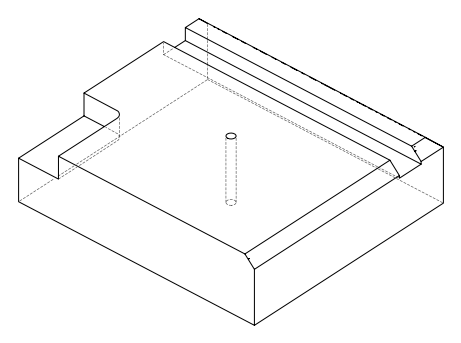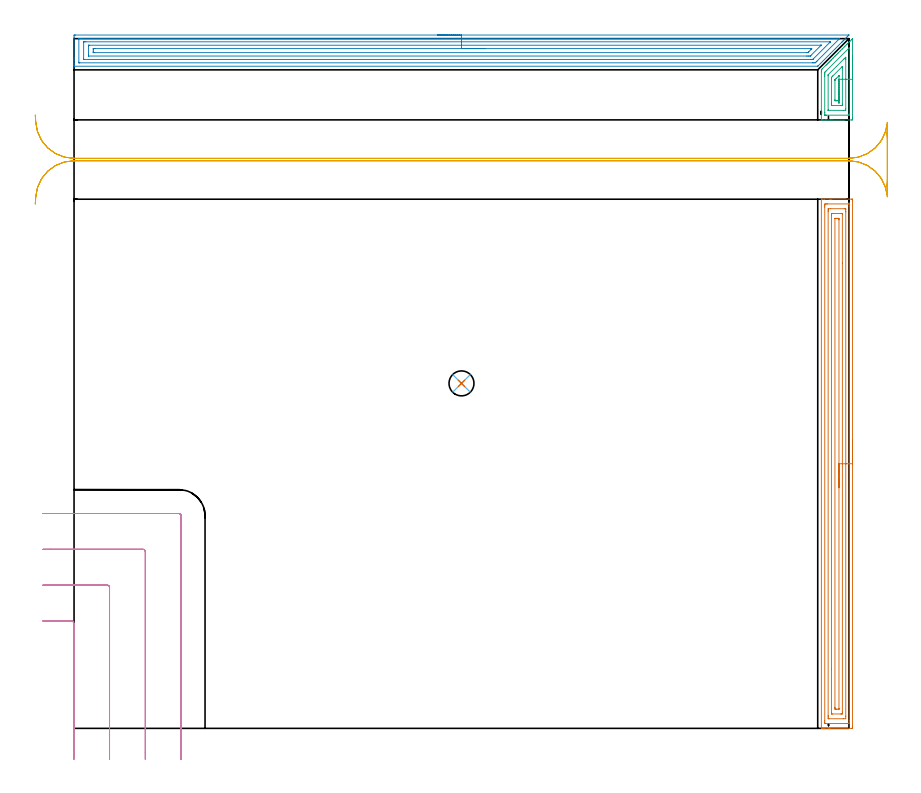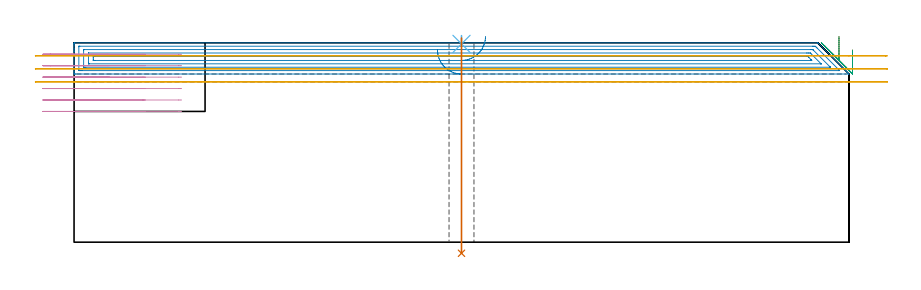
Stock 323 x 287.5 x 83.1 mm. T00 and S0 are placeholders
(PLAN: 7 operations, 4 tool changes, 34.6 min)
(1 AREA_MILL | FG_CHAMFER_SURFACE | UGT0205_001 | 9.08 min | 19210 mm3)
(2 AREA_MILL_1 | FG_CHAMFER_SURFACE_1 | UGT0205_001 | 12.92 min | 27302 mm3)
(3 AREA_MILL_2 | FG_CHAMFER_SURFACE_2 | UGT0205_001 | 1.36 min | 2707 mm3)
(4 MILL_CORNER_NOTCH_RECTANGULAR | CORNER_NOTCH_RECTANGULAR | UGT0201_135 | Follow Part, ap 4.975, ae 75% | 6.13 min | 154647 mm3)
(5 MILL_RECTANGULAR_SLOT | SLOT_RECTANGULAR | UGT0201_004 | Follow Part, ap 8, ae 75% | 4.69 min | 172614 mm3)
(6 SPOT_DRILL | STEP1HOLE | NXT0321_9005460120000 | 0.03 min | 21 mm3)
(7 DRILL_THROUGH_HOLE_INTO_CENTER | STEP1HOLE | UGT0301_499 | 0.36 min | 7079 mm3)
(TOOL UGT0205_001 | Chamfer Mill 20 x 3 x 45 deg. | D20 FL50 Z2)
(TOOL UGT0201_135 | Carbide End Mill 19.9 | D19.9 FL30 Z4)
(TOOL UGT0201_004 | End Mill 32 mm | D32 FL53 Z6)
(TOOL NXT0321_9005460120000 | NC Spot Drill, 142deg, 12mm, Carbide, Uncoated | D12 PA142 FL30 Z2)
(TOOL UGT0301_499 | Carbide Drill 10.4 mm | D10.4 PA118 FL87 Z2)
(OP 1 AREA_MILL)
G17 G21 G94 G90
T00 M6
G54
G17 G0 G90 X324.5 Y120.3 S1061 M3
G43 Z93.1 H0
Z80.1
G94 G1 Y120.262 Z79.229 F250.
Y120.148 Z78.364
Y119.959 Z77.512
Y119.697 Z76.68
Y119.363 Z75.874
Y118.96 Z75.1
Y118.492 Z74.364
Y117.96 Z73.672
Y117.371 Z73.029
Y116.728 Z72.44
Y116.036 Z71.909
Y115.3 Z71.44
Y114.526 Z71.037
Y113.72 Z70.703
Y112.888 Z70.441
Y112.036 Z70.252
Y111.172 Z70.138
Y110.3 Z70.1
Y1.112
X324.499 Y0.598 Z70.101
X324.496 Y0.225 Z70.102
X324.492 Y0.01 Z70.105
X324.13 Y0. Z70.468
X315.373 Z79.222
X314.795 Z79.802
X314.497 Z80.099
X312.746 Z81.849
X312.151 Z82.448
X311.87 Z82.729
X311.752 Z82.847
X311.625 Y0.001 Z82.967
X311.588 Y0.003 Z83.004
X311.502 Y0.01 Z83.088
X311.5 Y0.152 Z83.1
Y220.448
X311.495 Y220.588 Z83.095
X311.497 Y220.598 Z83.093
X311.509 Y220.599 Z83.081
X311.626 Y220.6 Z82.967
X311.752 Z82.847
X312.151 Z82.448
X312.746 Z81.849
X314.795 Z79.802
X315.373 Z79.222
X315.832 Z78.763
X324.13 Z70.468
X324.422 Y220.596 Z70.175
X324.492 Y220.59 Z70.105
X324.499 Y220.518 Z70.099
X324.5 Y220.002 Z70.1
Y110.3
X323.086 Z71.514
Y3.273
X323.085 Y2.554 Z71.515
X323.083 Y2.381 Z71.517
X323.079 Y2.031 Z71.521
X322.743 Y2.009 Z71.857
X322.378 Y2.004 Z72.222
X321.877 Y2. Z72.723
X313.12 Z81.48
X312.971 Y2.003 Z81.629
X312.945 Y2.005 Z81.655
X312.923 Y2.009 Z81.677
X312.921 Y2.042 Z81.679
X312.916 Y2.208 Z81.684
X312.915 Y2.381 Z81.685
X312.914 Y3.102 Z81.686
Y217.327
X312.915 Y218.046 Z81.685
X312.917 Y218.219 Z81.683
X312.921 Y218.569 Z81.679
X313.257 Y218.591 Z81.343
X313.622 Y218.596 Z80.978
X314.123 Y218.6 Z80.477
X322.88 Z71.72
X323.029 Y218.597 Z71.571
X323.055 Y218.595 Z71.545
X323.077 Y218.591 Z71.523
X323.079 Y218.558 Z71.521
X323.084 Y218.392 Z71.516
X323.085 Y218.219 Z71.515
X323.086 Y217.498 Z71.514
Y110.3
X321.671 Z72.929
Y5.057
X321.67 Y4.886 Z72.93
X321.664 Y4.165 Z72.936
X321.658 Y4.007 Z72.942
X320.627 Y4. Z73.973
X314.658 Y4.001 Z79.942
X314.497 Y4.005 Z80.103
X314.342 Y4.01 Z80.258
X314.335 Y4.165 Z80.265
X314.332 Y4.334 Z80.268
X314.329 Y5.057 Z80.271
X314.328 Y5.229 Z80.272
X314.329 Y215.543 Z80.271
Y215.714
X314.335 Y216.435 Z80.265
X314.342 Y216.593 Z80.258
X315.373 Y216.6 Z79.227
X321.342 Y216.599 Z73.258
X321.503 Y216.595 Z73.097
X321.658 Y216.59 Z72.942
X321.664 Y216.435 Z72.936
X321.668 Y216.266 Z72.932
X321.671 Y215.543 Z72.929
Y215.371
Y110.3
X320.257 Z74.343
Y6.841
X320.256 Y6.327 Z74.344
X320.253 Y6.154 Z74.347
X320.251 Y6.025 Z74.349
X320.164 Y6.01 Z74.436
X319.751 Y6.001 Z74.849
X319.701 Y6. Z74.899
X316.198 Z78.402
X315.84 Y6.008 Z78.76
X315.756 Y6.01 Z78.844
X315.75 Y6.063 Z78.85
X315.747 Y6.124 Z78.853
X315.744 Y6.463 Z78.856
X315.743 Y24.621 Z78.857
Y213.759
X315.744 Y214.273 Z78.856
X315.747 Y214.446 Z78.853
X315.749 Y214.575 Z78.851
X315.836 Y214.59 Z78.764
X316.249 Y214.599 Z78.351
X316.299 Y214.6 Z78.301
X319.802 Z74.798
X320.16 Y214.593 Z74.44
X320.244 Y214.59 Z74.356
X320.25 Y214.537 Z74.35
X320.253 Y214.476 Z74.347
X320.256 Y214.137 Z74.344
X320.257 Y193.942 Z74.343
Y110.3
X318.843 Z75.757
X318.842 Y8.195 Z75.758
X318.841 Y8.088 Z75.759
X318.839 Y8.035 Z75.761
X318.837 Y8.016 Z75.763
X318.817 Y8.01 Z75.783
X318.61 Y8.003 Z75.99
X318. Y8.001 Z76.6
X317.737 Z76.863
X317.278 Y8.007 Z77.322
X317.173 Y8.01 Z77.427
X317.164 Y8.191 Z77.436
X317.157 Y8.591 Z77.443
Y8.625
X317.158 Y212.405 Z77.442
X317.159 Y212.512 Z77.441
X317.161 Y212.565 Z77.439
X317.163 Y212.584 Z77.437
X317.183 Y212.59 Z77.417
X317.39 Y212.597 Z77.21
X318. Y212.599 Z76.6
X318.263 Z76.337
X318.722 Y212.593 Z75.878
X318.827 Y212.59 Z75.773
X318.836 Y212.409 Z75.764
X318.843 Y212.009 Z75.757
Y211.975
Y110.3
Y109.428 Z75.795
Y108.564 Z75.909
Y107.712 Z76.098
Y106.88 Z76.36
Y106.074 Z76.694
Y105.3 Z77.097
Y104.564 Z77.565
Y103.872 Z78.096
Y103.229 Z78.686
Y102.64 Z79.329
Y102.108 Z80.021
Y101.64 Z80.757
Y101.237 Z81.531
Y100.903 Z82.337
Y100.641 Z83.169
Y100.452 Z84.02
Y100.338 Z84.885
Y100.3 Z85.757
G0 Z93.1
M5
M2
(OP 2 AREA_MILL_1)
G17 G21 G94 G90
T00 M6
G54
G17 G0 G90 X151.5 Y289. S1061 M3
G43 Z93.1 H0
Z80.1
G94 G1 X151.538 Z79.228 F250.
X151.652 Z78.364
X151.841 Z77.512
X152.103 Z76.68
X152.437 Z75.874
X152.84 Z75.1
X153.308 Z74.364
X153.84 Z73.672
X154.429 Z73.029
X155.072 Z72.44
X155.764 Z71.908
X156.5 Z71.44
X157.274 Z71.037
X158.08 Z70.703
X158.912 Z70.441
X159.764 Z70.252
X160.628 Z70.138
X161.5 Z70.1
X322.972 Y288.999 Z70.099
X322.983 Y288.994 Z70.103
X322.972 Y288.975 Z70.123
X322.857 Y288.856 Z70.242
X322.376 Y288.376 Z70.723
X322.194 Y288.192 Z70.904
X321.681 Y287.681 Z71.419
X321.483 Y287.482 Z71.616
X321.319 Y287.316 Z71.779
X321.159 Y287.157 Z71.94
X321.036 Y287.035 Z72.063
X320.881 Y286.878 Z72.217
X320.729 Y286.728 Z72.369
X320.589 Y286.588 Z72.51
X320.443 Y286.44 Z72.655
X320.3 Y286.299 Z72.798
X320.142 Y286.141 Z72.957
X320.005 Y286.003 Z73.093
X315.226 Y281.226 Z77.874
X310.311 Y276.31 Z82.789
X310.08 Y276.082 Z83.015
X309.995 Y276.003 Z83.089
X309.864 Y276. Z83.1
X0.177
X0.01 Y276.002 Z83.088
X0.003 Y276.144 Z82.949
X0. Y276.293 Z82.806
Y276.553 Z82.547
Y277.246 Z81.849
Y278.468 Z80.629
Y278.997 Z80.097
Y279.608 Z79.487
X0.001 Y288.019 Z71.078
X0.006 Y288.63 Z70.468
X0.01 Y288.993 Z70.105
X0.249 Y288.996 Z70.102
X0.624 Y289. Z70.1
X161.5
Y287.586 Z71.514
X318.623 Y287.585 Z71.515
X318.801 Y287.584 Z71.516
X318.978 Y287.581 Z71.519
X319.113 Y287.575 Z71.525
X319.052 Y287.509 Z71.591
X318.904 Y287.356 Z71.744
X318.801 Y287.251 Z71.849
X318.613 Y287.063 Z72.037
X309.672 Y278.122 Z80.978
X309.323 Y277.776 Z81.324
X308.97 Y277.426 Z81.674
X308.791 Y277.421 Z81.679
X308.076 Y277.415 Z81.685
X307.904
X2.411
X2.238 Y277.416 Z81.684
X2.057 Y277.42 Z81.68
X2.018 Y277.421 Z81.679
X2.01 Y277.443 Z81.657
X2.007 Y277.475 Z81.625
X2.001 Y277.648 Z81.452
Y287.281 Z71.819
X2.004 Y287.415 Z71.685
X2.01 Y287.523 Z71.577
X2.015 Y287.579 Z71.521
X2.051 Y287.58 Z71.52
X2.411 Y287.584 Z71.516
X2.583 Y287.585 Z71.515
X3.305 Y287.586 Z71.514
X161.5
Y286.172 Z72.928
X315.054 Y286.171 Z72.929
X315.117
X315.226 Y286.167 Z72.933
X315.247 Y286.165 Z72.935
X315.239 Y286.147 Z72.953
X315.226 Y286.127 Z72.973
X315.164 Y286.063 Z73.037
X315.104 Y286.003 Z73.097
X308.076 Y278.975 Z80.125
X307.975 Y278.881 Z80.219
X307.933 Y278.844 Z80.256
X307.894 Y278.835 Z80.265
X307.715 Y278.832 Z80.268
X307.354 Y278.829 Z80.271
X307.182
X4.371
X4.199 Y278.83 Z80.27
X4.028 Y278.833 Z80.267
X4.012 Y278.835 Z80.265
X4.008 Y278.847 Z80.253
X4.003 Y278.881 Z80.219
X4.001 Y278.932 Z80.168
X4. Y278.997 Z80.103
X4.001 Y286.003 Z73.097
X4.003 Y286.1 Z73.
X4.007 Y286.148 Z72.952
X4.011 Y286.165 Z72.935
X4.031 Y286.167 Z72.933
X4.199 Y286.17 Z72.93
X4.92 Y286.171 Z72.929
X161.5 Y286.172 Z72.928
Y284.757 Z74.343
X311.273
X311.343 Y284.756 Z74.344
X311.388 Y284.754 Z74.346
X311.396 Y284.752 Z74.348
Y284.751 Z74.349
X311.383 Y284.735 Z74.365
X311.34 Y284.69 Z74.41
X311.273 Y284.622 Z74.478
X307.182 Y280.532 Z78.568
X306.954 Y280.312 Z78.788
X306.892 Y280.253 Z78.847
X306.798 Y280.249 Z78.851
X306.289 Y280.245 Z78.855
X305.911 Y280.243 Z78.857
X305.395
X6.145
X6.087 Y280.244 Z78.856
X6.026 Y280.247 Z78.853
X6.01 Y280.249 Z78.851
X6.007 Y280.269 Z78.831
X6.004 Y280.32 Z78.78
X6. Y280.735 Z78.365
Y284.238 Z74.862
Y284.251 Z74.849
X6.007 Y284.682 Z74.418
X6.01 Y284.735 Z74.365
X6.018 Y284.751 Z74.349
X6.054 Y284.752 Z74.348
X6.192 Y284.755 Z74.345
X6.364 Y284.757 Z74.343
X161.5
Y283.343 Z75.757
X307.216
X307.518 Y283.336 Z75.764
X307.483 Y283.294 Z75.806
X307.38 Y283.182 Z75.918
X307.269 Y283.067 Z76.033
X307.182 Y282.98 Z76.12
X306.289 Y282.087 Z77.013
X306.055 Y281.853 Z77.247
X305.96 Y281.76 Z77.34
X305.9 Y281.704 Z77.396
X305.866 Y281.676 Z77.424
X305.823 Y281.664 Z77.436
X305.395 Y281.657 Z77.443
X305.362
X8.634
X8.23 Y281.659 Z77.441
X8.029 Y281.662 Z77.438
X8.012 Y281.664 Z77.436
X8.007 Y281.679 Z77.421
X8.002 Y281.715 Z77.385
X8.001 Y281.767 Z77.333
X8. Y282.278 Z76.822
Y283.154 Z75.946
X8.002 Y283.247 Z75.853
X8.006 Y283.305 Z75.795
X8.01 Y283.332 Z75.768
X8.025 Y283.336 Z75.764
X8.237 Y283.34 Z75.76
X8.668 Y283.343 Z75.757
X8.701
X161.5
X162.372 Z75.795
X163.236 Z75.909
X164.088 Z76.098
X164.92 Z76.36
X165.726 Z76.694
X166.5 Z77.097
X167.236 Z77.565
X167.928 Z78.096
X168.571 Z78.686
X169.16 Z79.329
X169.692 Z80.021
X170.16 Z80.757
X170.563 Z81.531
X170.897 Z82.337
X171.159 Z83.169
X171.348 Z84.02
X171.462 Z84.885
X171.5 Z85.757
G0 Z93.1
M5
M2
(OP 3 AREA_MILL_2)
G17 G21 G94 G90
T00 M6
G54
G17 G0 G90 X324.5 Y280.55 S1061 M3
G43 Z93.1 H0
Z80.1
G94 G1 Y280.512 Z79.228 F250.
Y280.398 Z78.364
Y280.209 Z77.512
Y279.947 Z76.68
Y279.613 Z75.874
Y279.21 Z75.1
Y278.741 Z74.364
Y278.21 Z73.672
Y277.621 Z73.029
Y276.978 Z72.44
Y276.286 Z71.909
Y275.55 Z71.44
Y274.776 Z71.037
Y273.97 Z70.703
Y273.138 Z70.441
Y272.286 Z70.252
Y271.421 Z70.138
Y270.55 Z70.1
Y254.646
X324.499 Y254.134 Z70.101
X324.495 Y253.764 Z70.102
X324.491 Y253.61 Z70.105
X324.13 Y253.6 Z70.467
X316.249 Z78.345
X315.551 Z79.047
X315.373 Z79.225
X313.622 Z80.975
X313.265 Z81.334
X312.227 Z82.372
X311.87 Z82.728
X311.65 Z82.948
X311.59 Z83.004
X311.574 Y253.601 Z83.019
X311.503 Y253.61 Z83.089
X311.5 Y253.69 Z83.1
Y273.656
X311.507 Y274.501 Z83.093
X311.545 Y274.543 Z83.054
X311.87 Y274.872 Z82.727
X313.487 Y276.488 Z81.111
X313.622 Y276.624 Z80.974
X313.76 Y276.761 Z80.837
X313.919 Y276.92 Z80.679
X314.059 Y277.061 Z80.536
X314.204 Y277.205 Z80.394
X314.351 Y277.352 Z80.247
X314.497 Y277.499 Z80.098
X314.648 Y277.649 Z79.95
X314.783 Y277.784 Z79.815
X314.935 Y277.937 Z79.66
X315.091 Y278.092 Z79.506
X315.215 Y278.216 Z79.383
X315.373 Y278.375 Z79.222
X315.535 Y278.536 Z79.063
X315.647 Y278.648 Z78.951
X315.811 Y278.813 Z78.784
X316.331 Y279.331 Z78.268
X316.571 Y279.571 Z78.028
X316.686 Y279.688 Z77.91
X317.015 Y280.015 Z77.585
X317.243 Y280.243 Z77.357
X317.458 Y280.459 Z77.14
X317.562 Y280.564 Z77.034
X318. Y281. Z76.599
X318.438 Y281.439 Z76.158
X318.641 Y281.642 Z75.958
X318.699 Y281.699 Z75.9
X319.313 Y282.315 Z75.283
X319.541 Y282.541 Z75.058
X320.189 Y283.191 Z74.407
X320.384 Y283.384 Z74.216
X320.417 Y283.416 Z74.183
X321.065 Y284.066 Z73.532
X321.226 Y284.226 Z73.374
X321.304 Y284.304 Z73.296
X321.94 Y284.941 Z72.657
X322.069 Y285.069 Z72.531
X322.191 Y285.191 Z72.409
X322.378 Y285.379 Z72.219
X322.486 Y285.487 Z72.112
X323.078 Y286.078 Z71.521
X323.254 Y286.255 Z71.343
X323.373 Y286.374 Z71.224
X323.966 Y286.966 Z70.634
X324.13 Y287.131 Z70.467
X324.261 Y287.262 Z70.336
X324.492 Y287.489 Z70.106
X324.495 Y287.46 Z70.104
X324.5 Y287.262 Z70.1
Y270.55
X323.086 Z71.514
X323.085 Y256.079 Z71.515
X323.084 Y255.909 Z71.516
X323.081 Y255.73 Z71.519
X323.079 Y255.642 Z71.521
X323.07 Y255.61 Z71.53
X322.987 Y255.607 Z71.613
X322.682 Y255.601 Z71.918
X313.622 Z80.978
X313.047 Y255.604 Z81.553
X312.958 Y255.61 Z81.642
X312.921 Y255.619 Z81.679
X312.918 Y255.735 Z81.682
X312.916 Y255.909 Z81.684
X312.914 Y256.625 Z81.686
Y256.796
Y271.881
X312.916 Y272.596 Z81.684
X312.918 Y272.768 Z81.682
X312.93 Y273.469 Z81.67
X313.109 Y273.656 Z81.491
X313.366 Y273.915 Z81.234
X313.622 Y274.172 Z80.978
X322.866 Y283.416 Z71.734
X322.932 Y283.481 Z71.668
X323.066 Y283.607 Z71.534
X323.076 Y283.615 Z71.524
X323.08 Y283.593 Z71.52
X323.084 Y283.416 Z71.516
X323.085 Y283.214 Z71.515
X323.086 Y270.55 Z71.514
X321.672 Z72.929
X321.671 Y258.4
X321.664 Y257.683 Z72.936
X321.66 Y257.609 Z72.94
X321.582 Y257.602 Z73.018
X321.503 Y257.601 Z73.097
X320.709 Y257.6 Z73.891
X314.497 Y257.601 Z80.103
X314.415 Y257.603 Z80.185
X314.361 Y257.609 Z80.239
X314.334 Y257.615 Z80.266
X314.333 Y257.628 Z80.267
X314.33 Y257.683 Z80.27
X314.329 Y257.854 Z80.271
Y272.052
X314.33 Y272.223 Z80.27
X314.332 Y272.337 Z80.268
X314.335 Y272.424 Z80.265
X314.359 Y272.45 Z80.241
X314.497 Y272.597 Z80.103
X317.773 Y275.874 Z76.827
X320.879 Y278.98 Z73.721
X321.194 Y279.293 Z73.406
X321.503 Y279.597 Z73.097
X321.64 Y279.728 Z72.96
X321.665 Y279.711 Z72.935
X321.668 Y279.7 Z72.932
X321.671 Y278.98 Z72.929
Y278.808
X321.672 Y270.55
X320.257 Z74.343
Y260.345
X320.255 Y259.835 Z74.345
X320.252 Y259.662 Z74.348
X320.25 Y259.61 Z74.35
X320.211 Y259.607 Z74.389
X320.119 Y259.604 Z74.481
X319.751 Y259.6 Z74.849
X319.611 Z74.989
X316.107 Y259.601 Z78.493
X315.861 Y259.61 Z78.739
X315.749 Y259.616 Z78.851
X315.748 Y259.677 Z78.852
X315.744 Y259.969 Z78.856
X315.743 Y260.345 Z78.857
Y260.858
Y270.619
X315.745 Y270.994 Z78.855
X315.747 Y271.25 Z78.853
X315.75 Y271.374 Z78.85
X315.804 Y271.444 Z78.796
X316.23 Y271.881 Z78.37
X316.249 Y271.9 Z78.351
X319.963 Y275.613 Z74.637
X320.208 Y275.854 Z74.392
X320.23 Y275.872 Z74.37
X320.251 Y275.886 Z74.349
X320.253 Y275.862 Z74.347
X320.255 Y275.807 Z74.345
X320.257 Y275.43 Z74.343
Y275.272
Y270.55
X318.843 Z75.757
X318.842 Y261.693 Z75.758
X318.841 Y261.64 Z75.759
X318.839 Y261.615 Z75.761
X318.837 Y261.61 Z75.763
X318.821 Y261.607 Z75.779
X318.684 Y261.602 Z75.916
X318.513 Y261.6 Z76.087
X318. Z76.6
X317.637 Z76.963
X317.288 Y261.603 Z77.312
X317.227 Y261.605 Z77.373
X317.165 Y261.61 Z77.435
X317.157 Y262.12 Z77.443
Y270.073
X317.158 Y270.106 Z77.442
X317.164 Y270.318 Z77.436
X317.174 Y270.364 Z77.426
X317.209 Y270.403 Z77.391
X317.274 Y270.472 Z77.326
X317.456 Y270.657 Z77.144
X317.792 Y270.994 Z76.808
X318.679 Y271.881 Z75.921
X318.723 Y271.925 Z75.877
X318.779 Y271.979 Z75.821
X318.818 Y272.013 Z75.782
X318.825 Y272.016 Z75.775
X318.836 Z75.764
X318.842 Y271.915 Z75.758
X318.843 Y271.881 Z75.757
Y270.55
Y269.678 Z75.795
Y268.813 Z75.909
Y267.962 Z76.098
Y267.13 Z76.36
Y266.324 Z76.694
Y265.55 Z77.097
Y264.814 Z77.565
Y264.122 Z78.096
Y263.479 Z78.686
Y262.889 Z79.329
Y262.358 Z80.021
Y261.89 Z80.757
Y261.487 Z81.531
Y261.153 Z82.337
Y260.891 Z83.169
Y260.702 Z84.02
Y260.588 Z84.885
Y260.55 Z85.757
G0 Z93.1
M5
M2
(OP 4 MILL_CORNER_NOTCH_RECTANGULAR)
G17 G21 G94 G90
T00 M6
G54
G17 G0 G90 X-0.125 Y-12.949 S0 M3
G43 Z93.1 H0
Z78.333
G94 G1 Y-9.949 F250.
Y43.785 F500.
G3 X-1.115 Y44.775 R0.995
G1 X-9.95
X-12.95 F250.
G0 Z93.1
X14.8 Y-12.95
Z78.333
G1 Y-9.95
Y58.71 F500.
G3 X13.81 Y59.7 R0.995
G1 X-9.95
X-12.95 F250.
G0 Z93.1
X29.725 Y-12.95
Z78.333
G1 Y-9.95
Y73.634 F500.
G3 X28.734 Y74.625 R0.995
G1 X-9.95
X-12.95 F250.
G0 Z93.1
X44.65 Y-12.95
Z78.333
G1 Y-9.95
Y88.559 F500.
G3 X43.659 Y89.55 R0.995
G1 X-9.95
X-12.95 F250.
G0 Z93.1
X-0.125 Y-12.949
Z73.567
G1 Y-9.949
Y43.785 F500.
G3 X-1.115 Y44.775 R0.995
G1 X-9.95
X-12.95 F250.
G0 Z93.1
X14.8 Y-12.95
Z73.567
G1 Y-9.95
Y58.71 F500.
G3 X13.81 Y59.7 R0.995
G1 X-9.95
X-12.95 F250.
G0 Z93.1
X29.725 Y-12.95
Z73.567
G1 Y-9.95
Y73.634 F500.
G3 X28.735 Y74.625 R0.995
G1 X-9.95
X-12.95 F250.
G0 Z93.1
X44.65 Y-12.95
Z73.567
G1 Y-9.95
Y88.559 F500.
G3 X43.659 Y89.55 R0.995
G1 X-9.95
X-12.95 F250.
G0 Z93.1
X-0.125 Y-12.949
Z68.8
G1 Y-9.949
Y43.785 F500.
G3 X-1.115 Y44.775 R0.995
G1 X-9.95
X-12.95 F250.
G0 Z93.1
X14.8 Y-12.95
Z68.8
G1 Y-9.95
Y58.71 F500.
G3 X13.81 Y59.7 R0.995
G1 X-9.95
X-12.95 F250.
G0 Z93.1
X29.725 Y-12.95
Z68.8
G1 Y-9.95
Y73.634 F500.
G3 X28.734 Y74.625 R0.995
G1 X-9.95
X-12.95 F250.
G0 Z93.1
X44.65 Y-12.95
Z68.8
G1 Y-9.95
Y88.559 F500.
G3 X43.659 Y89.55 R0.995
G1 X-9.95
X-12.95 F250.
G0 Z93.1
X-0.125 Y-12.949
Z64.033
G1 Y-9.949
Y43.785 F500.
G3 X-1.115 Y44.775 R0.995
G1 X-9.95
X-12.95 F250.
G0 Z93.1
X14.8 Y-12.95
Z64.033
G1 Y-9.95
Y58.71 F500.
G3 X13.81 Y59.7 R0.995
G1 X-9.95
X-12.95 F250.
G0 Z93.1
X29.725 Y-12.95
Z64.033
G1 Y-9.95
Y73.634 F500.
G3 X28.734 Y74.625 R0.995
G1 X-9.95
X-12.95 F250.
G0 Z93.1
X44.65 Y-12.95
Z64.033
G1 Y-9.95
Y88.559 F500.
G3 X43.659 Y89.55 R0.995
G1 X-9.95
X-12.95 F250.
G0 Z93.1
X-0.125 Y-12.949
Z59.267
G1 Y-9.949
Y43.785 F500.
G3 X-1.115 Y44.775 R0.995
G1 X-9.95
X-12.95 F250.
G0 Z93.1
X14.8 Y-12.95
Z59.267
G1 Y-9.95
Y58.71 F500.
G3 X13.81 Y59.7 R0.995
G1 X-9.95
X-12.95 F250.
G0 Z93.1
X29.725 Y-12.95
Z59.267
G1 Y-9.95
Y73.634 F500.
G3 X28.734 Y74.625 R0.995
G1 X-9.95
X-12.95 F250.
G0 Z93.1
X44.65 Y-12.95
Z59.267
G1 Y-9.95
Y88.559 F500.
G3 X43.659 Y89.55 R0.995
G1 X-9.95
X-12.95 F250.
G0 Z93.1
X-0.125 Y-12.949
Z54.5
G1 Y-9.949
Y43.785 F500.
G3 X-1.115 Y44.775 R0.995
G1 X-9.95
X-12.95 F250.
G0 Z93.1
X14.8 Y-12.95
Z54.5
G1 Y-9.95
Y58.71 F500.
G3 X13.81 Y59.7 R0.995
G1 X-9.95
X-12.95 F250.
G0 Z93.1
X29.725 Y-12.95
Z54.5
G1 Y-9.95
Y73.634 F500.
G3 X28.734 Y74.625 R0.995
G1 X-9.95
X-12.95 F250.
G0 Z93.1
X44.65 Y-12.95
Z54.5
G1 Y-9.95
Y88.559 F500.
G3 X43.659 Y89.55 R0.995
G1 X-9.95
X-12.95 F250.
G0 Z93.1
M5
M2
(OP 5 MILL_RECTANGULAR_SLOT)
G17 G21 G94 G90
T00 M6
G54
G17 G0 G90 X-16.154 Y218.585 S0 M3
G43 Z93.1 H0
Z77.667
G94 G1 X-15.97 Y221.579 F250.
G2 X0. Y236.6 R16. F500.
G1 X323.
G2 X338.347 Y225.126 R16.
G1 X338.375 Y225.117
G3 X339. Y229.544 R16.
G1 Y244.655
G3 X338.375 Y249.082 R16.
G1 X338.347 Y249.074
G2 X323. Y237.6 R16.
G1 X0.
G2 X-15.97 Y252.621 R16.
G1 X-16.154 Y255.615 F250.
G0 Y218.585 Z72.233
G1 X-15.97 Y221.579
G2 X0. Y236.6 R16. F500.
G1 X323.
G2 X338.898 Y222.407 R16.
G1 X338.928 Y222.404
G3 X339. Y223.925 R16.
G1 Y250.247
G3 X338.926 Y251.783 R16.
G1 X338.896 Y251.78
G2 X323. Y237.6 R16.
G1 X0.
G2 X-15.97 Y252.621 R16.
G1 X-16.154 Y255.615 F250.
G0 Y218.585 Z66.8
G1 X-15.97 Y221.579
G2 X0. Y236.6 R16. F500.
G1 X323.
G2 X338.97 Y221.579 R16.
G1 X339.
Y252.621
X338.97
G2 X323. Y237.6 R16.
G1 X0.
G2 X-15.97 Y252.621 R16.
G1 X-16.154 Y255.615 F250.
G0 Z93.1
M5
M2
(OP 6 SPOT_DRILL)
G17 G21 G94 G90
T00 M6
G54
G17 G0 G90 X161.5 Y143.8 S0 M3
G43 Z93.1 H0
G94 G81 G98 Z82.652 F250. R86.1
G80
M5
M2
(OP 7 DRILL_THROUGH_HOLE_INTO_CENTER)
G17 G21 G94 G90
T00 M6
G54
G17 G0 G90 X161.5 Y143.8 S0 M3
G43 Z93.1 H0
G94 G73 G98 Z-4.624 F250. Q9.747 R85.1
G80
M5
M2
